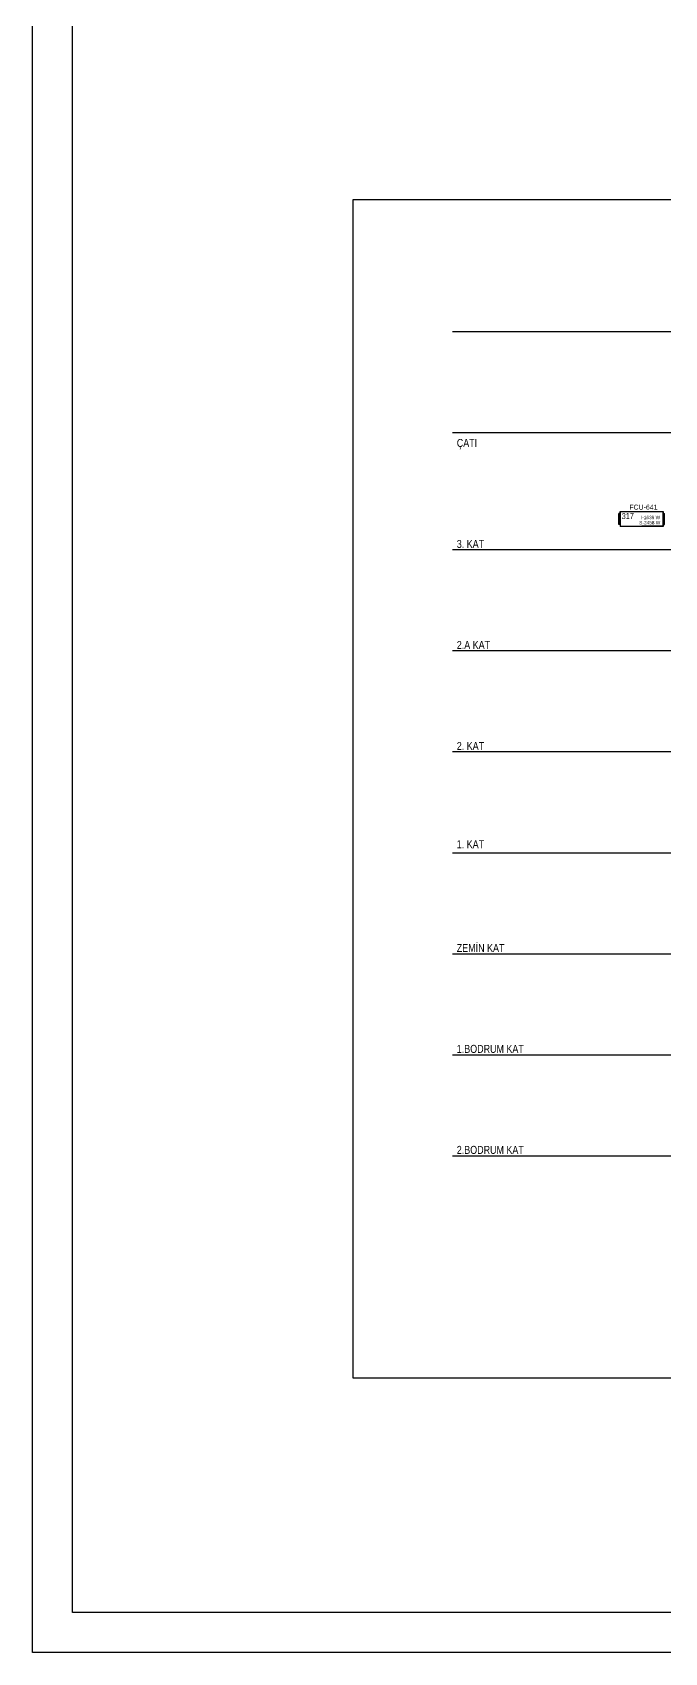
# Model space of a CAD drawing. Header units: centimetres. Extents: x 222914 to 271949, y -38857 to -18857.
# Drawn here: x 222914 to 226078, y -38857 to -30756 of the extents above; entities that cross this region are included whole.
import ezdxf
from ezdxf.enums import TextEntityAlignment as Align

# ---------------------------------------------------------------- set-up
doc = ezdxf.new("R2010")
doc.units = ezdxf.units.CM
doc.header["$LTSCALE"] = 0.2
doc.linetypes.add('DASHED', pattern=[75, 50, -25])
doc.layers.get('0').update_dxf_attribs({"color": 252})
for name, color, linetype, lineweight in [('1-BASLIK', 53, 'Continuous', 25), ('T-MAHAL', 120, 'Continuous', 15), ('T-STEXT', 181, 'Continuous', 15)]:
    doc.layers.add(name, color=color, linetype=linetype, lineweight=lineweight)
for name, color, linetype in [('T-FC', 150, 'Continuous'), ('T-FC-NUMARA', 62, 'Continuous'), ('T-ITEXT', 32, 'Continuous'), ('T-TEXT', 85, 'Continuous')]:
    doc.layers.add(name, color=color, linetype=linetype)
doc.styles.add('ARIAL', font='arial.ttf')
doc.styles.add('LUCIDASANS', font='arial.ttf', dxfattribs={"width": 0.8})

# ---------------------------------------------------------------- blocks, each defined once
blk = doc.blocks.new('FANCOIL-DWD')
at = {"linetype": 'DASHED'}
blk.add_line((-114.3, -71.5), (-114.3, -16.4), dxfattribs=at)
for p, q in [((-108.1, -16.4), (-114.3, -16.4)), ((-114.3, -69.1), (-114.3, -18.8)), ((-108.1, -71.5), (-114.3, -71.5)), ((-108.1, -71.5), (-108.1, -7)), ((-108.1, -7), (108.1, -7)), ((-108.1, -71.5), (-108.1, -80.9)), ((108.1, -80.9), (-108.1, -80.9)), ((-106.8, -80.9), (-106.8, -7)), ((0.9, -80.9), (0.9, -78.2)), ((0.9, -78.2), (108.1, -78.2)), ((108.1, -7), (108.1, -80.9)), ((108.1, -14.1), (108.1, -7.7)), ((108.1, -16.4), (114.6, -16.4)), ((108.1, -71), (108.1, -16.9)), ((108.1, -78), (108.1, -71.5)), ((108.1, -71.5), (114.6, -71.5)), ((114.6, -71.5), (114.6, -16.4))]:
    blk.add_line(p, q)

msp = doc.modelspace()

# ---------------------------------------------------------------- linework, layer by layer
at = {"layer": '1-BASLIK'}
for points in [[(222914.4, -38856.9), (222914.4, -18856.9), (271948.8, -18856.9), (271948.8, -38856.9)], [(269048.8, -38656.9), (223114.4, -38656.9), (223114.4, -19056.9), (269048.8, -19056.9)], [(224519.3, -31591.5), (264878.8, -31591.5), (264878.8, -37485.2), (224519.3, -37485.2)]]:
    msp.add_lwpolyline(points, close=True, dxfattribs=at)
at = {"layer": 'T-TEXT', "color": 7}
for p, q in [((263936, -32252.6), (225015.5, -32252.6)), ((263936, -32757.6), (225015.5, -32757.6)), ((263936, -33342.7), (225015.5, -33342.7)), ((263936, -33847.7), (225015.5, -33847.7)), ((263936, -34352.7), (225015.5, -34352.7)), ((225015.5, -34857.7), (263936, -34857.7)), ((225015.5, -35362.7), (263936, -35362.7)), ((225015.5, -35867.7), (263936, -35867.7)), ((225015.5, -36372.7), (263936, -36372.7))]:
    msp.add_line(p, q, dxfattribs=at)

# ---------------------------------------------------------------- block references
at = {"layer": 'T-FC'}
msp.add_blockref('FANCOIL-DWD', (225962.9, -33145.3), dxfattribs=at)

# ---------------------------------------------------------------- texts
at = {"layer": 'T-FC-NUMARA', "color": 1, "style": 'ARIAL', "width": 0.8}
msp.add_text('FCU-641', height=25, dxfattribs=at).set_placement((225900.8, -33142.4))
at = {"layer": 'T-ITEXT', "color": 1, "style": 'ARIAL', "width": 0.8}
msp.add_text('I-1639 W', height=17, dxfattribs=at).set_placement((226055, -33190), align=Align.RIGHT)
at = {"layer": 'T-MAHAL', "style": 'LUCIDASANS', "width": 0.8}
msp.add_text('317', height=30, dxfattribs=at).set_placement((225862.8, -33189.5))
at = {"layer": 'T-STEXT', "color": 1, "style": 'ARIAL', "width": 0.8}
msp.add_text('S-2458 W', height=17, dxfattribs=at).set_placement((226055.8, -33216.1), align=Align.RIGHT)
at = {"layer": 'T-TEXT', "color": 7, "style": 'ARIAL', "width": 0.8}
for s, p in [('ÇATI', (225037.8, -32808.8)), ('3. KAT', (225037.8, -33313.8)), ('2.A KAT', (225037.8, -33818.8)), ('2. KAT', (225037.8, -34323.8)), ('1. KAT', (225037.8, -34815.1)), ('ZEMİN KAT', (225037.8, -35333.8)), ('1.BODRUM KAT', (225037.8, -35838.4)), ('2.BODRUM KAT', (225037.8, -36343.4))]:
    msp.add_text(s, height=40, dxfattribs=at).set_placement(p, align=Align.MIDDLE_LEFT)

doc.saveas('drawing.dxf')
